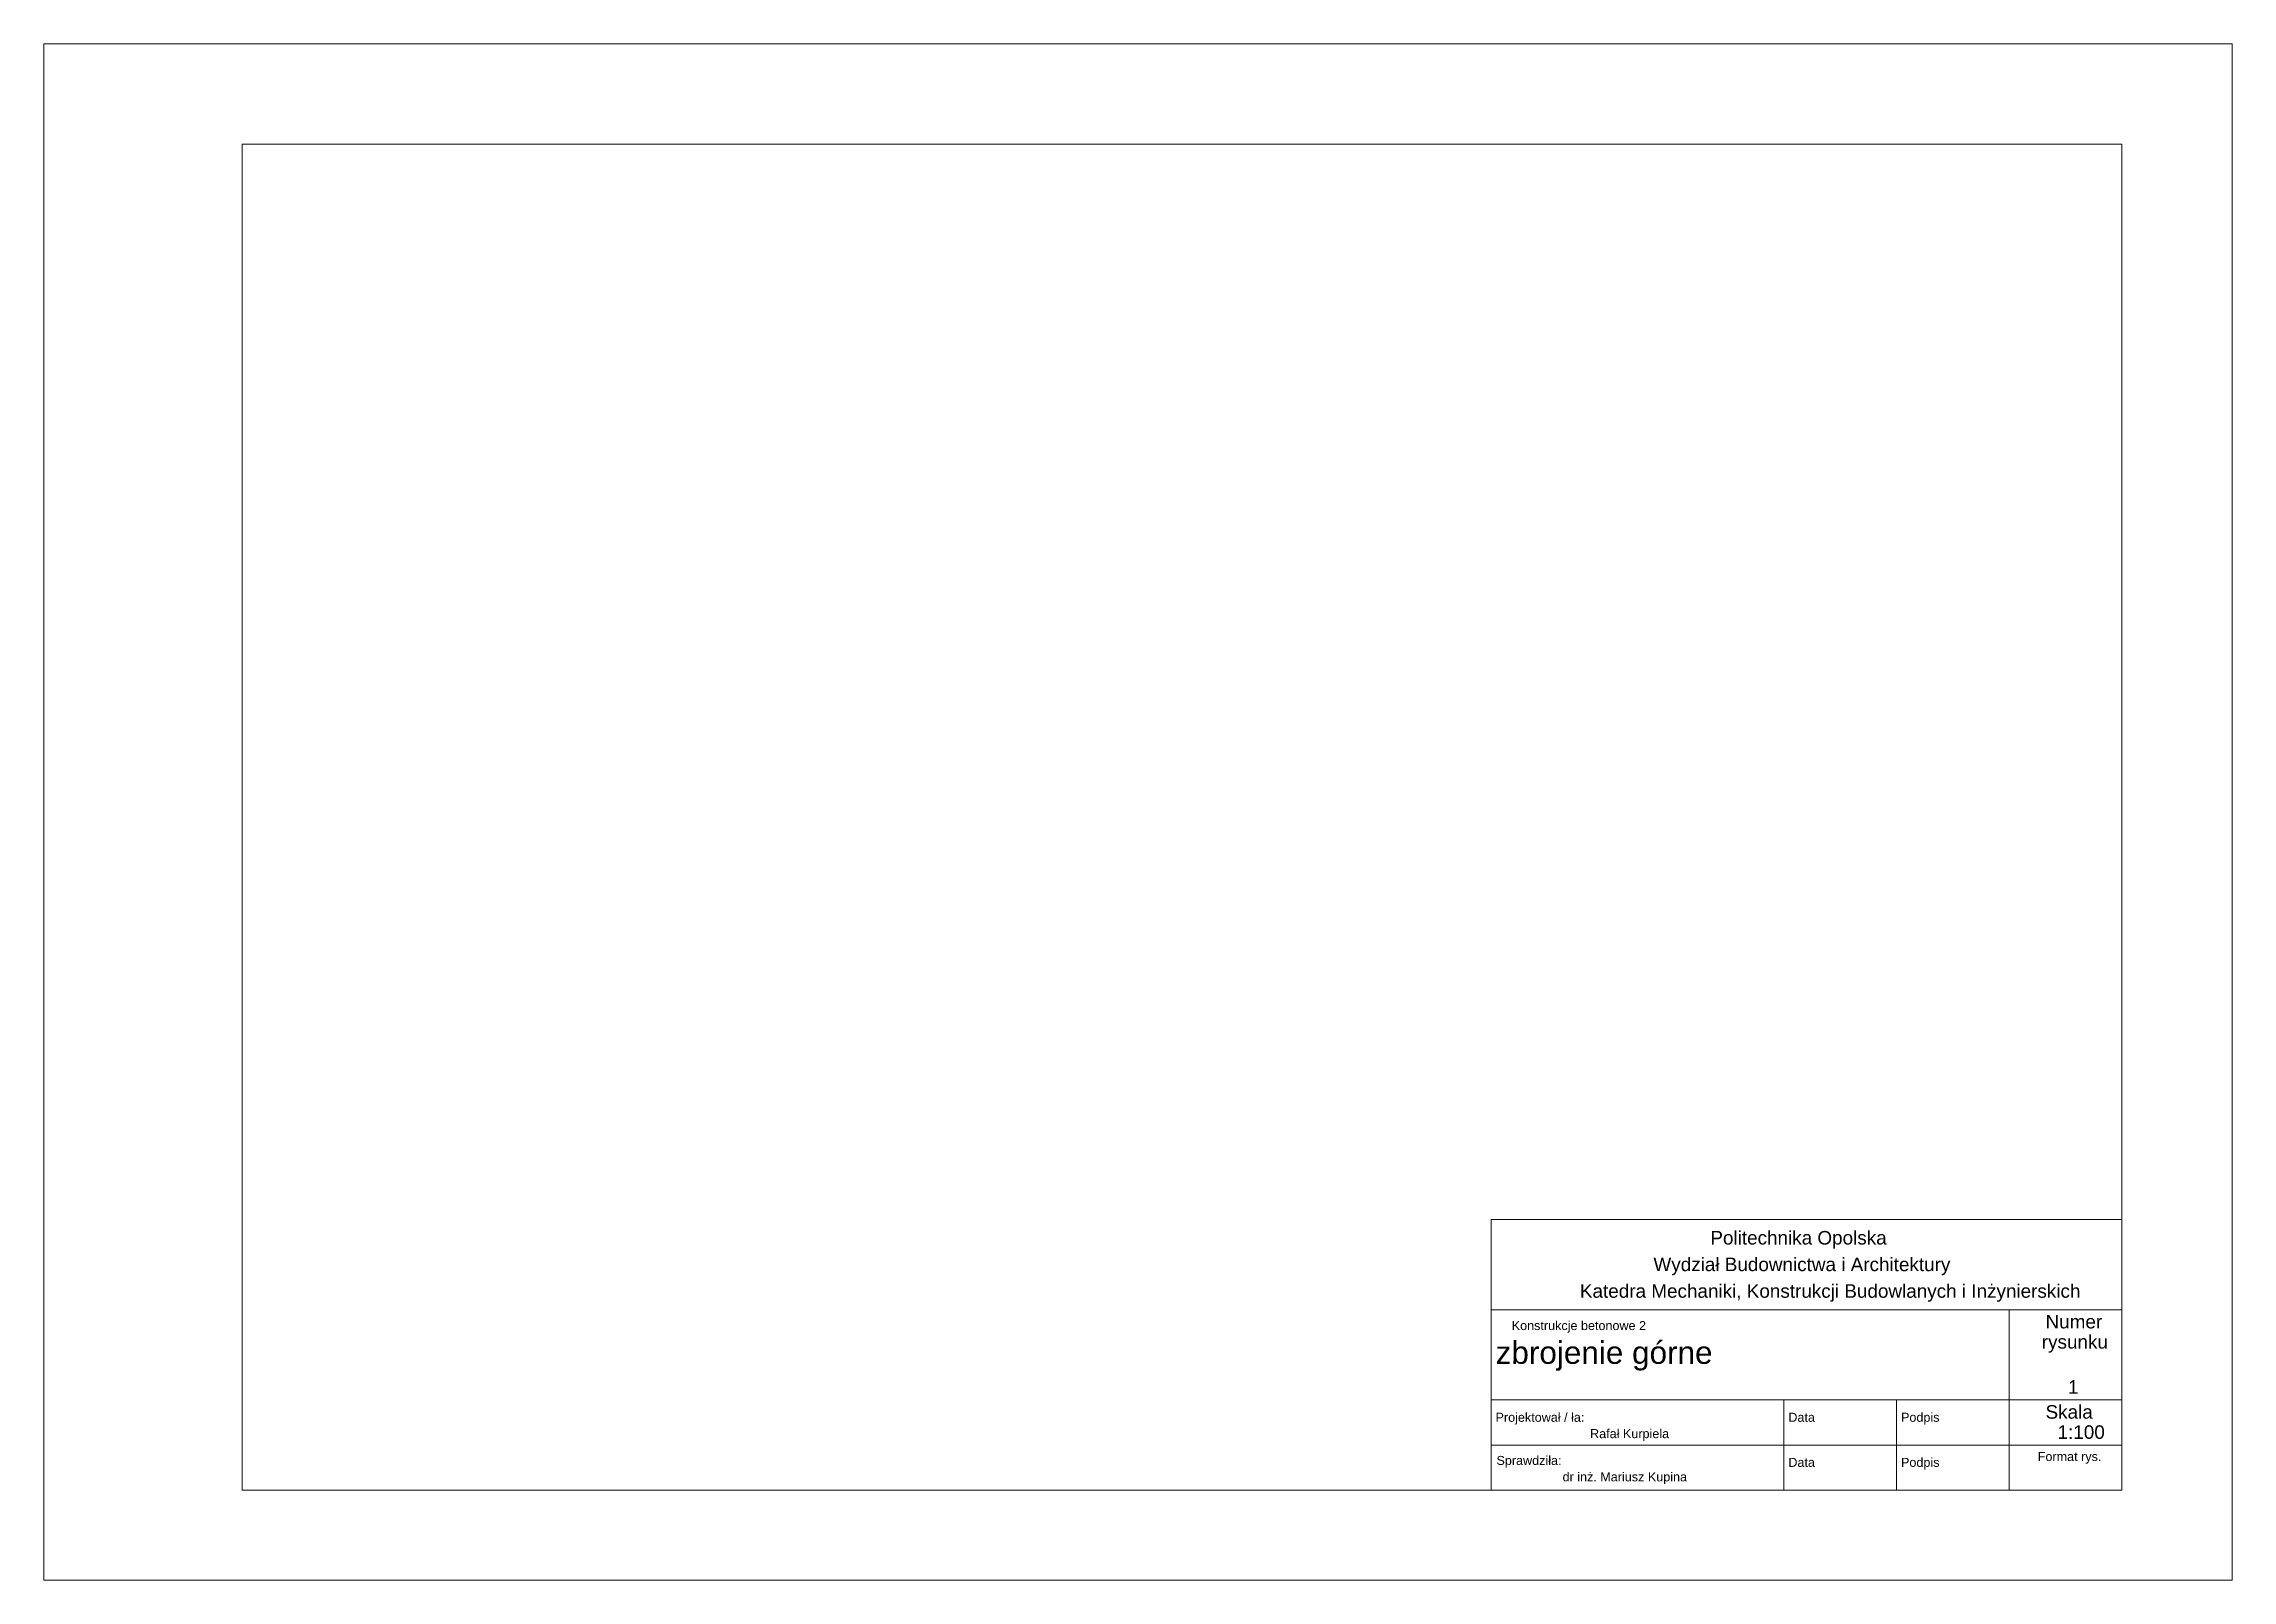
# Paper-space layout 'A2' of a CAD drawing. Header units: millimetres. Extents: x -32 to 589, y -13 to 423.
import ezdxf

# ---------------------------------------------------------------- set-up
doc = ezdxf.new("R2010")
doc.units = ezdxf.units.MM
doc.layers.get('0').update_dxf_attribs({"lineweight": 5})
doc.layers.add('05 wymiary', color=9, linetype='Continuous', lineweight=9)
doc.layers.add('Dylatacja', color=2, linetype='GRADZINOWANIE', lineweight=5)
doc.styles.get("Standard").update_dxf_attribs({"font": 'arial.ttf'})
doc.linetypes.add('GRADZINOWANIE', pattern='A,0.00254,-2.54,[134,ltypeshp.shx,S=2.54,R=0,X=-2.54,Y=0],-5.08,[134,ltypeshp.shx,S=2.54,R=180,X=2.54,Y=0],-2.54', length=10.16254)

psp = doc.layouts.new('A2')

# ---------------------------------------------------------------- linework, layer by layer
for p, q in [((557.84, 63.54), (378.88, 63.54)), ((525.88, 63.6), (525.88, 12.41)), ((557.84, 37.98), (378.88, 37.98)), ((461.97, 37.98), (461.97, 12.41)), ((493.92, 37.98), (493.92, 12.41)), ((557.84, 25.19), (378.88, 25.19))]:
    psp.add_line(p, q)
psp.add_lwpolyline([(378.88, 12.41), (557.84, 12.41), (557.84, 89.1), (378.88, 89.1)], close=True)
at = {"layer": '05 wymiary'}
for p, q in [((24.49, 394.12), (557.84, 394.12)), ((24.49, 12.41), (24.49, 394.12)), ((557.84, 394.12), (557.84, 12.41)), ((557.84, 12.41), (24.49, 12.41))]:
    psp.add_line(p, q, dxfattribs=at)

# ---------------------------------------------------------------- texts
for s, height, p in [('Politechnika Opolska ', 3.8347, (441.08, 82.05)), ('Wydział Budownictwa i Architektury', 3.8347, (424.93, 74.5)), ('Katedra Mechaniki, Konstrukcji Budowlanych i Inżynierskich', 3.8347, (404.07, 66.95)), ('Konstrukcje betonowe 2 ', 2.5564, (384.72, 57.79)), ('Numer', 3.835, (536.18, 58.26)), ('zbrojenie górne', 6.3911, (380.16, 48.21)), ('Projektował / ła:', 2.5564, (380.13, 31.78)), ('Data', 2.556, (463.21, 31.78)), ('Podpis', 2.556, (495.17, 31.78)), ('Skala ', 3.835, (536.18, 32.66)), ('Sprawdziła: ', 2.5564, (380.39, 19.54)), ('Data', 2.556, (463.21, 19)), ('Podpis', 2.556, (495.17, 19)), ('Format rys. ', 2.5564, (533.97, 20.65))]:
    psp.add_text(s, height=height).set_placement(p)
at = {"lineweight": 0, "attachment_point": 1}
for s, insert, char_height in [('rysunku\\P\\P     1', (535.12, 56.37), 3.835), ('Rafał Kurpiela', (406.95, 29.7), 2.5564)]:
    psp.add_mtext(s, dxfattribs=dict(at, insert=insert, char_height=char_height))
for s, insert, char_height, width in [('   1:100', (535.12, 30.78), 3.835, 20.2568), ('dr inż. Mariusz Kupina', (399.14, 17.45), 2.5564, 39.452)]:
    psp.add_mtext(s, dxfattribs=dict(at, insert=insert, char_height=char_height, width=width))

# ---------------------------------------------------------------- viewports
at = {"layer": 'Dylatacja', "view_target_point": (18077.5, 10000)}
psp.add_viewport(center=(278.68, 204.7), size=(620.93, 435.6955), view_center_point=(623.23, 169550.98), view_height=43569.5528, dxfattribs=at)

doc.saveas('drawing.dxf')
